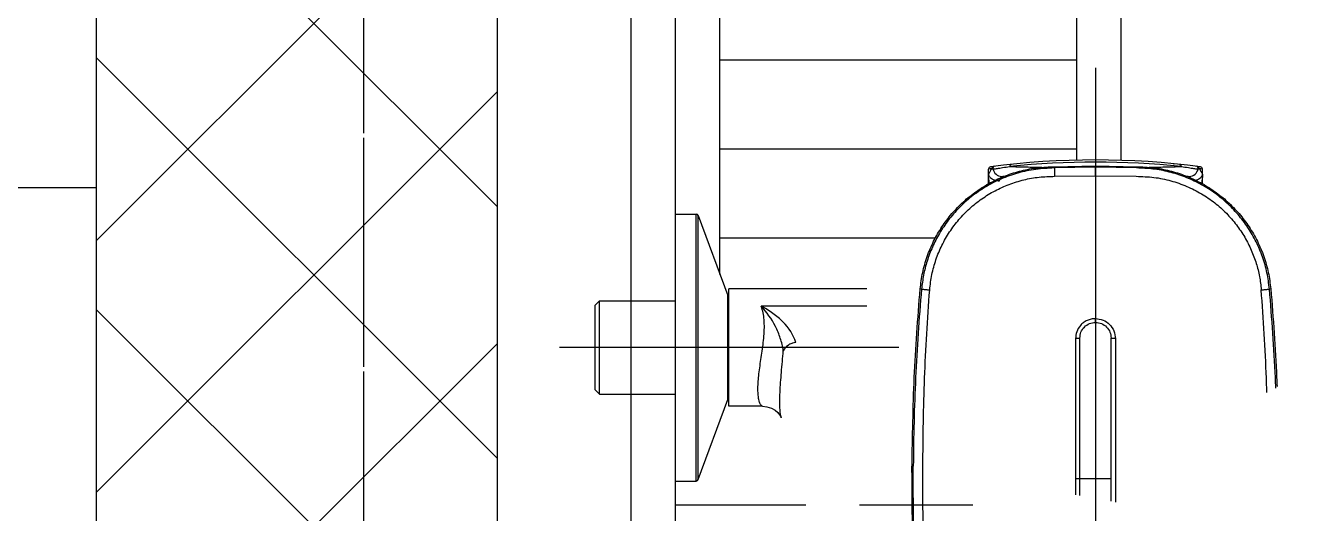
# Model space of a CAD drawing. Header units: millimetres. Extents: x 18456 to 179493, y -203649 to 469211.
# Drawn here: x 150265.4 to 150551.4, y 357250.4 to 357360.1 of the extents above; entities that cross this region are included whole.
import ezdxf

# ---------------------------------------------------------------- set-up
doc = ezdxf.new("R2010")
doc.units = ezdxf.units.MM
doc.linetypes.add('X-평면도(기본형)$0$CEN', pattern=[52.5, 50, -1, 0.5, -1])
doc.linetypes.add('X-평면도(기본형)$0$HID2', pattern=[7.5, 6, -1.5])
for name, color, linetype, true_color in [('X-평면도(기본형)$0$40HAT', 9, 'Continuous', 0x808080), ('X-평면도(기본형)$0$CEN', 1, 'X-평면도(기본형)$0$CEN', 0xff0000), ('X-평면도(기본형)$0$FIN', 9, 'Continuous', 0x808080), ('X-평면도(기본형)$0$FUR', 6, 'Continuous', 0xff00ff), ('X-평면도(기본형)$0$MC', 7, 'Continuous', 0x7f7fff), ('X-평면도(기본형)$0$UIS', 7, 'X-평면도(기본형)$0$HID2', 0x000000), ('X-평면도(기본형)$0$W2', 3, 'Continuous', 0x00ff00), ('X-평면도(기본형)$0$설비OPEN', 9, 'Continuous', 0x808080)]:
    doc.layers.add(name, color=color, linetype=linetype, true_color=true_color)

# ---------------------------------------------------------------- blocks, each defined once
blk = doc.blocks.new('X-평면도(기본형)$0$T1')
at = {"layer": 'X-평면도(기본형)$0$FUR', "color": 8, "true_color": 0x808080}
for p, q in [((10, 510), (90, 510)), ((10, 490), (90, 490)), ((10, 470), (58.36, 470)), ((0, 410), (29.3, 410))]:
    blk.add_line(p, q, dxfattribs=at)
at = {"layer": 'X-평면도(기본형)$0$FUR'}
for points in [[(100, 270.92), (100, 0), (0, 0), (0, 700), (100, 700), (100, 487.43)], [(10, 461.78), (10, 690), (90, 690), (90, 487.47)]]:
    blk.add_lwpolyline(points, dxfattribs=at)
blk = doc.blocks.new('X-평면도(기본형)$0$A$C5C7666B6')
at = {"layer": 'X-평면도(기본형)$0$FUR', "color": 1, "true_color": 0xff0000}
for p, q in [((94.3, 283.57), (94.3, 19.86)), ((50.15, 220.71), (-26, 220.71))]:
    blk.add_line(p, q, dxfattribs=at)
at = {"layer": 'X-평면도(기본형)$0$FUR'}
for p, q in [((70.3, 260.83), (70.3, 260.83)), ((70.3, 259.7), (70.3, 260.83)), ((70.3, 257.53), (70.3, 260.83)), ((70.73, 261.33), (70.74, 261.33)), ((85.04, 261.36), (94.29, 261.52)), ((85.05, 261.07), (85.04, 261.36)), ((94.29, 261.22), (85.05, 261.07)), ((94.29, 261.52), (103.54, 261.36)), ((94.29, 261.52), (94.29, 261.22)), ((103.53, 261.07), (94.29, 261.22)), ((94.29, 261.11), (94.29, 261.22)), ((103.54, 261.36), (103.53, 261.07)), ((111.8, 262.02), (111.98, 262)), ((117.86, 261.33), (117.87, 261.33)), ((118.3, 260.83), (118.3, 260.83)), ((118.3, 257.53), (118.3, 260.83)), ((118.3, 259.7), (118.3, 260.83)), ((72.67, 258.13), (72.86, 258.48)), ((73.1, 258.91), (73.23, 259.13)), ((85.13, 259.2), (94.29, 259.3)), ((94.29, 259.3), (103.46, 259.2)), ((115.37, 259.13), (115.5, 258.9)), ((0, 250.71), (4.65, 250.71)), ((0, 190.71), (0, 250.71)), ((4.65, 190.71), (4.65, 250.71)), ((5.12, 250.38), (11.75, 232.38)), ((5.12, 191.04), (5.12, 250.38)), ((11.75, 232.38), (11.78, 232.21)), ((11.75, 209.04), (11.75, 232.38)), ((11.78, 232.2), (11.78, 209.22)), ((43, 233.91), (12, 233.91)), ((12, 207.51), (12, 233.91)), ((55.25, 233.86), (54.95, 233.89)), ((133.64, 233.89), (133.34, 233.86)), ((11.78, 231.21), (12, 231.21)), ((43, 230.04), (19.25, 230.04)), ((97.81, 186.19), (97.81, 222.84)), ((5.12, 191.04), (11.75, 209.04)), ((11.75, 209.04), (11.78, 209.21)), ((11.78, 210.21), (12, 210.21)), ((19.59, 207.51), (12, 207.51)), ((23.75, 204.95), (23.76, 204.92)), ((53.12, 194.03), (53.11, 194.03)), ((0, 190.71), (4.65, 190.71)), ((97.81, 191.18), (89.82, 191.18)), ((41.32, 185.36), (66.8, 185.36))]:
    blk.add_line(p, q, dxfattribs=at)
at = {"layer": 'X-평면도(기본형)$0$FUR', "color": 8, "true_color": 0x808080}
for p, q in [((-18, 230.21), (-17, 231.21)), ((-18, 211.21), (-18, 230.21)), ((-17, 231.21), (0, 231.21)), ((-17, 210.21), (-17, 231.21)), ((-18, 211.21), (-17, 210.21)), ((-17, 210.21), (0, 210.21))]:
    blk.add_line(p, q, dxfattribs=at)
at = {"layer": 'X-평면도(기본형)$0$FUR'}
blk.add_lwpolyline([(19.59, 207.51), (20.56, 207.41), (21.56, 207.09), (22.38, 206.61), (23, 206.08), (23.41, 205.57), (23.65, 205.18), (23.75, 204.95)], dxfattribs=at)
for centre, radius, start, end in [((70.8, 260.83), 0.5, 97.5227, 180), ((70.8, 260.83), 0.5, 97.5094, 180.019), ((93.8, 82.87), 179.5, 97.3036, 97.522), ((94.3, 82.88), 180, 82.478, 97.522), ((71.48, 260.92), 0.5, 97.2909, 180.019), ((71.75, 260.95), 0.5, 97.2224, 192.6549), ((73.41, 261.33), 2.2, 192.684, 265.3297), ((94.3, 76.07), 186.32, 84.0722, 95.9278), ((115.19, 261.33), 2.2, 274.6708, 347.3162), ((116.85, 260.95), 0.5, 347.3454, 82.7755), ((117.12, 260.92), 0.5, 359.981, 82.7091), ((94.8, 82.87), 179.5, 82.478, 82.6964), ((117.8, 260.83), 0.5, 359.9808, 82.4901), ((117.8, 260.83), 0.5, 0, 82.4773), ((4.65, 250.21), 0.5, 20.2249, 90), ((27.6, 205.98), 3.98, 195.4628, 195.7928), ((4.65, 191.21), 0.5, 270, 339.7751)]:
    blk.add_arc(centre, radius, start, end, dxfattribs=at)
for points, knots in [([(54.95, 233.89), (55.11, 235.13), (55.42, 237.59), (56.46, 241.19), (57.9, 244.63), (59.77, 247.87), (62.02, 250.85), (64.62, 253.54), (67.53, 255.88), (70.71, 257.84), (74.1, 259.4), (77.67, 260.52), (81.33, 261.21), (83.81, 261.31), (85.04, 261.36)], [0, 0, 0, 0, 0.083367, 0.166742, 0.250118, 0.333497, 0.416882, 0.500269, 0.583652, 0.667029, 0.750403, 0.833775, 0.917149, 1, 1, 1, 1]), ([(85.05, 261.07), (83.66, 261), (80.89, 260.88), (76.86, 260.01), (73.05, 258.66), (69.55, 256.85), (66.39, 254.66), (63.61, 252.15), (61.22, 249.39), (59.23, 246.44), (57.65, 243.36), (56.46, 240.21), (55.64, 237.04), (55.38, 234.91), (55.25, 233.86)], [0, 0, 0, 0, 0.094402, 0.187516, 0.278486, 0.367269, 0.453876, 0.538337, 0.620641, 0.700805, 0.778812, 0.854703, 0.92844, 1, 1, 1, 1]), ([(70.98, 260.92), (71, 260.91), (71.09, 260.88), (71.19, 260.86), (71.26, 260.84)], [0, 0, 0, 0, 0.063318, 0.2902799, 0.2902799, 0.2902799, 0.2902799]), ([(71.26, 260.84), (71.29, 260.84), (71.39, 260.85), (71.59, 260.87), (71.9, 260.92), (72.32, 260.99), (72.85, 261.07), (73.77, 261.21), (74.52, 261.32), (75.06, 261.39)], [0, 0, 0, 0, 0.089603, 0.291551, 0.605089, 1.029929, 1.565956, 2.21307, 3.836655, 3.836655, 3.836655, 3.836655]), ([(75.42, 261.88), (75.32, 261.87), (75.11, 261.74), (75.06, 261.51), (75.06, 261.39)], [0, 0, 0, 0, 0.3069631, 0.6544842, 0.6544842, 0.6544842, 0.6544842]), ([(75.06, 261.39), (76.29, 261.37), (78.7, 261.3), (81.11, 261.24), (82.28, 261.22)], [0, 0, 0, 0, 3.693132, 7.22943, 7.22943, 7.22943, 7.22943]), ([(85.05, 261.07), (85.06, 261.06), (85.06, 261.04), (85.07, 260.93), (85.08, 260.74), (85.09, 260.48), (85.1, 260.17), (85.11, 259.84), (85.12, 259.51), (85.13, 259.3), (85.13, 259.2)], [0, 0, 0, 0, 0.114751, 0.238361, 0.368566, 0.502175, 0.635453, 0.764726, 0.886933, 1, 1, 1, 1]), ([(94.29, 259.3), (94.29, 259.47), (94.29, 259.82), (94.29, 260.36), (94.29, 260.84), (94.29, 261.02), (94.29, 261.11)], [0, 0, 0, 0, 0.228614, 0.482025, 0.745366, 1, 1, 1, 1]), ([(133.34, 233.86), (133.18, 235.09), (132.88, 237.53), (131.84, 241.09), (130.42, 244.5), (128.57, 247.71), (126.34, 250.66), (123.76, 253.32), (120.88, 255.64), (117.73, 257.58), (114.36, 259.12), (110.83, 260.23), (107.2, 260.92), (104.75, 261.02), (103.53, 261.07)], [0, 0, 0, 0, 0.083388, 0.16681, 0.250214, 0.33361, 0.41699, 0.500376, 0.583758, 0.667165, 0.750561, 0.833989, 0.917451, 1, 1, 1, 1]), ([(103.54, 261.36), (104.78, 261.31), (107.26, 261.21), (110.92, 260.52), (114.49, 259.4), (117.88, 257.84), (121.06, 255.88), (123.97, 253.54), (126.57, 250.85), (128.82, 247.87), (130.69, 244.63), (132.13, 241.19), (133.17, 237.59), (133.48, 235.13), (133.64, 233.89)], [0, 0, 0, 0, 0.082847, 0.166217, 0.249589, 0.332964, 0.416347, 0.499736, 0.583124, 0.666509, 0.749889, 0.833266, 0.916638, 1, 1, 1, 1]), ([(106.31, 261.22), (107.49, 261.24), (109.9, 261.3), (112.31, 261.37), (113.54, 261.39)], [31.252485, 31.252485, 31.252485, 31.252485, 34.797548, 38.490682, 38.490682, 38.490682, 38.490682]), ([(113.18, 261.88), (113.28, 261.87), (113.49, 261.74), (113.54, 261.51), (113.54, 261.39)], [0, 0, 0, 0, 0.3069643, 0.6544877, 0.6544877, 0.6544877, 0.6544877]), ([(113.54, 261.39), (114.08, 261.32), (114.83, 261.21), (115.75, 261.07), (116.28, 260.99), (116.7, 260.92), (117.01, 260.87), (117.21, 260.85), (117.31, 260.84), (117.34, 260.84)], [0, 0, 0, 0, 1.623585, 2.270699, 2.806726, 3.231565, 3.545104, 3.747053, 3.836655, 3.836655, 3.836655, 3.836655]), ([(117.34, 260.84), (117.37, 260.85), (117.46, 260.87), (117.55, 260.9), (117.62, 260.92)], [0, 0, 0, 0, 0.0819421, 0.2902565, 0.2902565, 0.2902565, 0.2902565]), ([(57.09, 233.67), (57.22, 234.82), (57.49, 237.13), (58.43, 240.48), (59.76, 243.7), (61.49, 246.73), (63.59, 249.51), (66.02, 252.02), (68.74, 254.19), (71.71, 256.01), (74.88, 257.45), (78.21, 258.47), (81.64, 259.09), (83.97, 259.16), (85.13, 259.2)], [0, 0, 0, 0, 0.083296, 0.166553, 0.249851, 0.333188, 0.41654, 0.499899, 0.583235, 0.666549, 0.749806, 0.833021, 0.916199, 1, 1, 1, 1]), ([(71.7, 258.27), (71.67, 258.28), (71.39, 258.38), (70.93, 258.63), (70.48, 259.14), (70.33, 259.52), (70.3, 259.7)], [0.972146, 0.972146, 0.972146, 0.972146, 1.073091, 1.866098, 2.509317, 3.067184, 3.067184, 3.067184, 3.067184]), ([(73.23, 259.13), (73.24, 259.15), (73.29, 259.16), (73.37, 259.18), (73.51, 259.19), (73.67, 259.2), (73.78, 259.21), (73.82, 259.21)], [0, 0, 0, 0, 0.0459954, 0.1378177, 0.2784172, 0.4681461, 0.6041111, 0.6041111, 0.6041111, 0.6041111]), ([(103.46, 259.2), (104.78, 259.15), (107.4, 259.07), (111.21, 258.28), (114.78, 257.03), (118.08, 255.36), (121.07, 253.31), (123.7, 250.95), (125.95, 248.35), (127.82, 245.56), (129.31, 242.65), (130.41, 239.68), (131.17, 236.68), (131.39, 234.66), (131.5, 233.67)], [0, 0, 0, 0, 0.0952808, 0.1878342, 0.2783853, 0.3669046, 0.4533738, 0.5377814, 0.6200999, 0.7003233, 0.7784227, 0.8543948, 0.9282224, 1, 1, 1, 1]), ([(114.76, 259.21), (114.81, 259.21), (114.93, 259.2), (115.09, 259.19), (115.23, 259.18), (115.31, 259.16), (115.36, 259.15), (115.37, 259.13)], [41.5548466, 41.5548466, 41.5548466, 41.5548466, 41.7031703, 41.8928987, 42.0334977, 42.1253199, 42.1713151, 42.1713151, 42.1713151, 42.1713151]), ([(118.3, 259.7), (118.27, 259.52), (118.12, 259.14), (117.67, 258.63), (117.21, 258.38), (116.93, 258.28), (116.89, 258.26)], [0, 0, 0, 0, 0.557868, 1.201087, 1.994096, 2.102154, 2.102154, 2.102154, 2.102154]), ([(53.12, 194.03), (53.23, 200.68), (53.4, 210.66), (54.15, 223.94), (54.69, 230.58), (54.95, 233.89)], [0, 0, 0, 0, 0.499963, 0.749954, 1, 1, 1, 1]), ([(55.25, 233.86), (54.98, 230.55), (54.45, 223.92), (53.9, 213.96), (53.52, 204), (53.44, 197.35), (53.4, 194.03)], [0, 0, 0, 0, 0.250093, 0.500036, 0.750009, 1, 1, 1, 1]), ([(55.25, 233.86), (55.26, 233.86), (55.27, 233.86), (55.39, 233.84), (55.57, 233.82), (55.82, 233.79), (56.13, 233.76), (56.45, 233.73), (56.78, 233.7), (56.99, 233.68), (57.09, 233.67)], [0, 0, 0, 0, 0.1143613, 0.2375579, 0.3674019, 0.5007816, 0.6340454, 0.7635514, 0.8862456, 1, 1, 1, 1]), ([(55.56, 194), (55.58, 197.31), (55.62, 203.93), (55.92, 213.85), (56.39, 223.77), (56.86, 230.37), (57.09, 233.67)], [0, 0, 0, 0, 0.24999, 0.500021, 0.750092, 1, 1, 1, 1]), ([(131.5, 233.67), (131.6, 233.68), (131.81, 233.7), (132.14, 233.73), (132.47, 233.76), (132.77, 233.79), (133.02, 233.82), (133.2, 233.84), (133.31, 233.86), (133.33, 233.86), (133.34, 233.86)], [0, 0, 0, 0, 0.114362, 0.23756, 0.367403, 0.500785, 0.634046, 0.763554, 0.886247, 1, 1, 1, 1]), ([(132.76, 210.62), (132.73, 211.69), (132.57, 216.08), (132.2, 223.77), (131.73, 230.37), (131.5, 233.67)], [0.4185456, 0.4185456, 0.4185456, 0.4185456, 0.5000238, 0.7500857, 1, 1, 1, 1]), ([(134.77, 211.57), (134.74, 212.37), (134.55, 216.49), (134.14, 223.92), (133.61, 230.55), (133.34, 233.86)], [0.4399957, 0.4399957, 0.4399957, 0.4399957, 0.4999587, 0.7499173, 1, 1, 1, 1]), ([(133.64, 233.89), (133.9, 230.58), (134.44, 223.94), (134.85, 216.64), (135.01, 212.65), (135.04, 211.99)], [0, 0, 0, 0, 0.2500452, 0.5000371, 0.550022, 0.550022, 0.550022, 0.550022]), ([(19.59, 207.51), (19.49, 207.51), (19.32, 207.63), (19.16, 207.84), (18.96, 208.21), (18.76, 208.84), (18.6, 209.8), (18.53, 211), (18.55, 212.41), (18.67, 214), (18.95, 216.36), (19.43, 219.47), (19.86, 222.63), (20, 225.15), (19.94, 227.42), (19.63, 229.07), (19.25, 230.04)], [0, 0, 0, 0, 0.308596, 0.533968, 0.814786, 1.551004, 2.524584, 3.728697, 5.145537, 6.747026, 8.497388, 12.284386, 16.179014, 18.062548, 19.847901, 22.998278, 22.998278, 22.998278, 22.998278]), ([(24.22, 220), (24.1, 220.95), (23.63, 222.83), (22.17, 226.33), (20.53, 228.7), (19.25, 230.04)], [0, 0, 0, 0, 2.883839, 5.764252, 11.353846, 11.353846, 11.353846, 11.353846]), ([(27.02, 221.86), (26.53, 223.59), (24.86, 226.01), (21.91, 228.46), (20.16, 229.54), (19.25, 230.04)], [0, 0, 0, 0, 5.388149, 8.37406, 11.514942, 11.514942, 11.514942, 11.514942]), ([(94.29, 227.22), (93.96, 227.2), (93.31, 227.15), (92.39, 226.82), (91.59, 226.34), (90.73, 225.53), (89.99, 224.31), (89.88, 223.23), (89.83, 222.71)], [0, 0, 0, 0, 0.141698, 0.278698, 0.411038, 0.538718, 0.778829, 1, 1, 1, 1]), ([(90.78, 222.84), (90.83, 223.3), (90.93, 224.21), (91.74, 225.38), (92.9, 226.2), (93.83, 226.3), (94.29, 226.36)], [0, 0, 0, 0, 0.250121, 0.500024, 0.749937, 1, 1, 1, 1]), ([(94.29, 227.22), (94.87, 227.15), (96.04, 227.02), (97.51, 225.98), (98.55, 224.49), (98.69, 223.31), (98.76, 222.71)], [0, 0, 0, 0, 0.245565, 0.494092, 0.745848, 1, 1, 1, 1]), ([(94.29, 226.36), (94.29, 226.37), (94.29, 226.39), (94.29, 226.58), (94.29, 226.87), (94.29, 227.1), (94.29, 227.22)], [0, 0, 0, 0, 0.23892, 0.495909, 0.755146, 1, 1, 1, 1]), ([(94.29, 226.36), (94.76, 226.3), (95.68, 226.2), (96.85, 225.38), (97.66, 224.21), (97.76, 223.3), (97.81, 222.84)], [0, 0, 0, 0, 0.250062, 0.499977, 0.749876, 1, 1, 1, 1]), ([(27.02, 221.86), (26.71, 221.82), (26.1, 221.66), (25.07, 221.14), (24.43, 220.5), (24.22, 220)], [0, 0, 0, 0, 0.938289, 1.858268, 3.473879, 3.473879, 3.473879, 3.473879]), ([(89.83, 222.71), (89.82, 218.52), (89.82, 210.15), (89.82, 198.43), (89.82, 190.93), (89.82, 187.64)], [0, 0, 0, 0, 0.2000082, 0.4000044, 0.5560461, 0.5560461, 0.5560461, 0.5560461]), ([(90.78, 222.84), (90.76, 222.82), (90.74, 222.79), (90.52, 222.75), (90.2, 222.72), (89.95, 222.72), (89.83, 222.71)], [0, 0, 0, 0, 0.2411988, 0.5004742, 0.7594841, 1, 1, 1, 1]), ([(90.78, 187.47), (90.78, 190.82), (90.78, 198.41), (90.78, 210.22), (90.78, 218.63), (90.78, 222.84)], [0.4415101, 0.4415101, 0.4415101, 0.4415101, 0.6000002, 0.8000014, 1, 1, 1, 1]), ([(98.76, 222.71), (98.64, 222.72), (98.39, 222.72), (98.07, 222.75), (97.85, 222.79), (97.82, 222.82), (97.81, 222.84)], [0, 0, 0, 0, 0.2405159, 0.4995258, 0.7588012, 1, 1, 1, 1]), ([(98.76, 222.71), (98.76, 219.21), (98.76, 212.22), (98.76, 201.7), (98.76, 192.95), (98.76, 187.71), (98.76, 185.98)], [0, 0, 0, 0, 0.1671614, 0.3337296, 0.4999973, 0.5823182, 0.5823182, 0.5823182, 0.5823182]), ([(23.77, 204.92), (23.69, 205.21), (23.56, 205.94), (23.46, 207.21), (23.43, 208.82), (23.51, 211.5), (23.81, 215.26), (24.1, 218.37), (24.22, 220)], [0, 0, 0, 0, 0.920464, 2.202415, 3.825185, 5.746182, 10.234762, 15.136052, 15.136052, 15.136052, 15.136052]), ([(54.95, 148.56), (54.56, 153.6), (53.78, 163.69), (53.17, 178.86), (53.13, 188.97), (53.11, 194.03)], [0, 0, 0, 0, 0.333307, 0.666693, 1, 1, 1, 1]), ([(53.41, 187.15), (53.41, 187.87), (53.39, 189.48), (53.39, 191.77), (53.4, 193.34), (53.4, 194.03)], [0, 0, 0, 0, 0.315702, 0.701023, 1, 1, 1, 1]), ([(57.08, 148.78), (56.82, 152.54), (56.29, 160.07), (55.86, 170.12), (55.63, 178.93), (55.55, 186.47), (55.56, 191.49), (55.56, 194)], [0, 0, 0, 0, 0.2501, 0.500294, 0.667068, 0.833874, 1, 1, 1, 1]), ([(55.24, 148.59), (55.23, 148.75), (55.18, 149.36), (55.06, 150.7), (54.9, 152.69), (54.71, 155.21), (54.5, 158.19), (54.33, 160.83), (54.21, 162.86), (54.14, 164.09), (54.08, 165.21), (54.03, 166.29), (53.97, 167.39), (53.92, 168.5), (53.87, 169.61), (53.82, 170.69), (53.78, 171.73), (53.74, 172.74), (53.71, 173.71), (53.68, 174.64), (53.62, 176.2), (53.57, 178.2), (53.51, 180.45), (53.48, 182.12), (53.46, 183.31), (53.44, 184.57), (53.42, 185.82), (53.42, 186.79), (53.41, 187.15)], [0, 0, 0, 0, 0.012439, 0.048205, 0.104503, 0.167351, 0.244565, 0.336146, 0.373172, 0.402815, 0.431725, 0.459899, 0.487339, 0.517097, 0.54594, 0.573867, 0.600879, 0.626976, 0.652157, 0.676423, 0.699773, 0.773353, 0.831735, 0.87492, 0.90291, 0.924386, 0.972196, 1, 1, 1, 1])]:
    blk.add_open_spline(points, degree=3, knots=knots, dxfattribs=at)
for points in [[(70.3, 259.7), (70.53, 260.11), (70.75, 260.51), (70.98, 260.92)], [(117.62, 260.92), (117.85, 260.51), (118.07, 260.11), (118.3, 259.7)], [(70.47, 257.63), (70.37, 258.32), (70.31, 259.01), (70.3, 259.7)], [(72.67, 258.13), (72.5, 258.13), (72.33, 258.14), (72.17, 258.16)], [(118.3, 259.7), (118.29, 259.01), (118.23, 258.31), (118.12, 257.62)]]:
    blk.add_open_spline(points, degree=3, dxfattribs=at)
blk = doc.blocks.new('X-평면도(기본형)$0$ba15002700')
at = {"layer": 'X-평면도(기본형)$0$MC'}
blk.add_lwpolyline([(0, 0), (1500, 0), (1500, -2700), (0, -2700)], close=True, dxfattribs=at)
at = {"layer": 'X-평면도(기본형)$0$FUR'}
for name, p in [('X-평면도(기본형)$0$T1', (0, -800)), ('X-평면도(기본형)$0$A$C5C7666B6', (0, -575.36))]:
    blk.add_blockref(name, p, dxfattribs=at)

msp = doc.modelspace()

# ---------------------------------------------------------------- hatches: boundary and pattern name
at = {"layer": 'X-평면도(기본형)$0$40HAT'}
h = msp.add_hatch(dxfattribs=at)
h.set_pattern_fill('H3', color=256, scale=40, style=0, pattern_type=2)
h.set_pattern_definition([(315, (-174175.336, 75338.112), (28.2842712, 28.2842712), []), (45, (-174175.336, 75338.112), (-28.2842712, 28.2842712), [])])
h.paths.add_polyline_path([(152061.28, 355692.39), (151951.28, 355692.39), (151951.28, 357682.39), (150371.28, 357682.39), (150371.28, 354902.39), (150281.28, 354902.39), (150281.28, 357772.39), (151351.28, 357772.39), (151351.28, 359122.39), (152061.28, 359122.39), (152061.28, 359012.39), (151461.28, 359012.39), (151461.28, 357792.39), (152061.28, 357792.39)], flags=0)
at = {"layer": 'X-평면도(기본형)$0$설비OPEN'}
h = msp.add_hatch(dxfattribs=at)
h.set_pattern_fill('DASH', color=256, scale=350, style=0, pattern_type=2)
h.set_pattern_definition([(0, (94206.276, 90667.386), (43.75, 43.75), [43.75, -43.75])])
h.paths.add_polyline_path([(150281.28, 354902.39), (149981.28, 354902.39), (149981.28, 359127.39), (151351.28, 359127.39), (151351.28, 357772.39), (150281.28, 357772.39)], flags=0)

# ---------------------------------------------------------------- linework, layer by layer
at = {"layer": 'X-평면도(기본형)$0$CEN'}
msp.add_line((150341.28, 357912.39), (150341.28, 354777.39), dxfattribs=at)
at = {"layer": 'X-평면도(기본형)$0$FIN'}
msp.add_line((150401.28, 357662.39), (150401.28, 354932.39), dxfattribs=at)
at = {"layer": 'X-평면도(기본형)$0$UIS'}
msp.add_lwpolyline([(155780.28, 354202.39), (156141.28, 354202.39), (156141.28, 359102.39), (152366.28, 359102.39), (152366.28, 358797.39), (150341.28, 358797.39), (150341.28, 354902.39)], dxfattribs=at)
at = {"layer": 'X-평면도(기본형)$0$W2'}
for p, q in [((150281.28, 357772.39), (150281.28, 354902.39)), ((150371.28, 357682.39), (150371.28, 354902.39))]:
    msp.add_line(p, q, dxfattribs=at)
at = {"layer": 'X-평면도(기본형)$0$설비OPEN'}
msp.add_lwpolyline([(150281.28, 354902.39), (149981.28, 354902.39), (149981.28, 359127.39), (151351.28, 359127.39), (151351.28, 357772.39), (150281.28, 357772.39)], close=True, dxfattribs=at)

# ---------------------------------------------------------------- block references
msp.add_blockref('X-평면도(기본형)$0$ba15002700', (150411.28, 357642.39))

doc.saveas('drawing.dxf')
